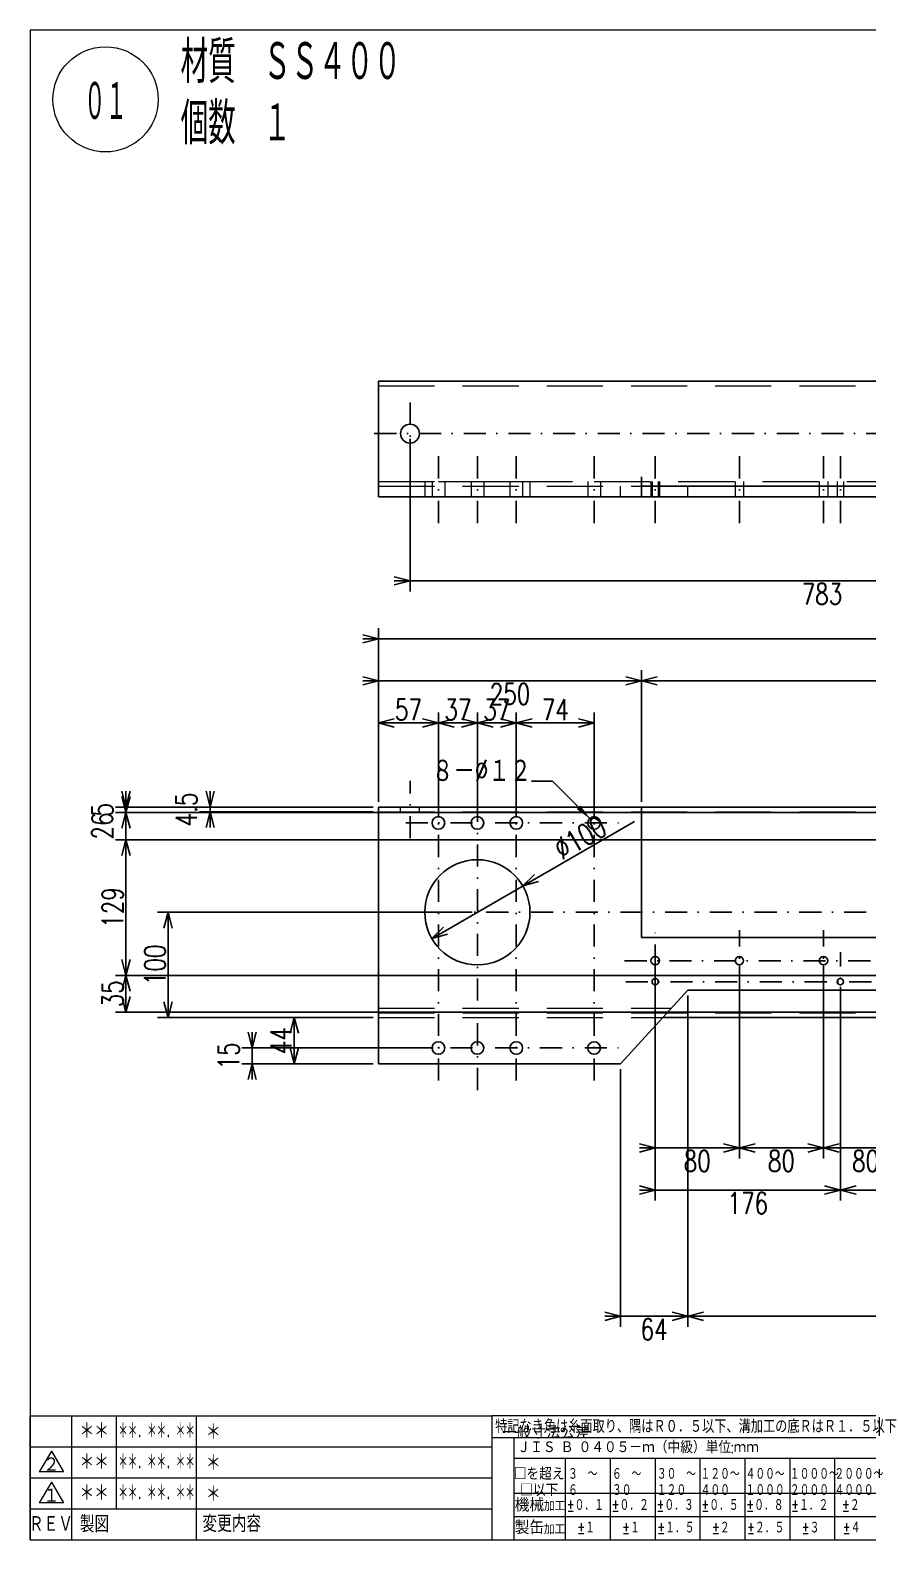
# Model space of a CAD drawing. Header units: millimetres. Extents: x 5 to 415, y 5 to 292.
# Drawn here: x 5 to 164.2, y 5 to 292 of the extents above; entities that cross this region are included whole.
import ezdxf

# ---------------------------------------------------------------- set-up
doc = ezdxf.new("R2010")
doc.units = ezdxf.units.MM
doc.header["$LTSCALE"] = 8.4
doc.linetypes.add('DASHDOT', pattern=[1, 0.5, -0.25, 0, -0.25])
doc.linetypes.add('HIDDEN', pattern=[1.905, 1.27, -0.635])
for name, color, linetype in [('1', 7, 'CONTINUOUS'), ('2', 7, 'CONTINUOUS'), ('254', 7, 'CONTINUOUS')]:
    doc.layers.add(name, color=color, linetype=linetype)
doc.styles.add('GMM001', font='txt.shx', dxfattribs={"bigfont": 'bigfont.shx'})
doc.styles.add('GMM008', font='txt.shx', dxfattribs={"width": 0.8, "bigfont": 'bigfont.shx'})
doc.styles.add('GMM010', font='txt.shx', dxfattribs={"width": 0.7, "bigfont": 'bigfont.shx'})
doc.styles.add('GMM011', font='txt.shx', dxfattribs={"width": 0.95, "bigfont": 'bigfont.shx'})
doc.styles.add('GMM012', font='txt.shx', dxfattribs={"width": 1.066667, "bigfont": 'bigfont.shx'})
doc.styles.add('GMM014', font='txt.shx', dxfattribs={"width": 0.827273, "bigfont": 'bigfont.shx'})
doc.styles.add('GMM015', font='txt.shx', dxfattribs={"width": 0.411523, "bigfont": 'bigfont.shx'})
doc.styles.add('STANDARD1', font='TXT', dxfattribs={"bigfont": 'BIGFONT'})
doc.styles.add('VF001', font='txt.shx', dxfattribs={"width": 0.548697})
doc.styles.add('VF002', font='txt.shx', dxfattribs={"width": 0.428571})
doc.styles.add('VF003', font='txt.shx', dxfattribs={"width": 0.75})
doc.dimstyles.new('GEN011', dxfattribs={"dimtxt": 4, "dimasz": 3, "dimexe": 2, "dimexo": 1, "dimgap": 0.5, "dimtad": 3, "dimlfac": 5, "dimdsep": 46, "dimtxsty": 'VF003', "dimblk1": 'OPEN30', "dimblk2": 'OPEN30', "dimsah": 1, "dimcen": 1, "dimclrd": 3, "dimclre": 3, "dimclrt": 7, "dimazin": 3, "dimtfac": 1, "dimtmove": 0, "dimatfit": 3})
doc.dimstyles.new('GEN012', dxfattribs={"dimtxt": 4, "dimasz": 3, "dimexe": 2, "dimexo": 1, "dimgap": 0.5, "dimtad": 3, "dimlfac": 5, "dimdsep": 46, "dimtxsty": 'VF003', "dimblk1": 'OPEN30', "dimblk2": 'OPEN30', "dimsah": 1, "dimcen": 1, "dimclrd": 3, "dimclre": 3, "dimclrt": 7, "dimazin": 3, "dimtfac": 1, "dimtmove": 0, "dimatfit": 3})
doc.dimstyles.new('GEN013', dxfattribs={"dimtxt": 4, "dimasz": 3, "dimexe": 2, "dimexo": 1, "dimgap": 0.5, "dimtad": 3, "dimlfac": 5, "dimdsep": 46, "dimtxsty": 'VF003', "dimblk1": 'OPEN30', "dimblk2": 'OPEN30', "dimsah": 1, "dimcen": 1, "dimclrd": 3, "dimclre": 3, "dimclrt": 7, "dimazin": 3, "dimtfac": 1, "dimtmove": 0, "dimatfit": 3})
doc.dimstyles.new('GEN017', dxfattribs={"dimtxt": 4, "dimasz": 3, "dimexe": 2, "dimexo": 1, "dimgap": 0.5, "dimtad": 3, "dimlfac": 5, "dimdsep": 46, "dimtxsty": 'VF003', "dimblk1": 'OPEN30', "dimblk2": 'OPEN30', "dimsah": 1, "dimcen": 1, "dimclrd": 3, "dimclre": 3, "dimclrt": 7, "dimazin": 3, "dimtfac": 1, "dimtmove": 0, "dimatfit": 3})
doc.dimstyles.new('GEN018', dxfattribs={"dimtxt": 4, "dimasz": 3, "dimexe": 2, "dimexo": 1, "dimgap": 0.5, "dimtad": 3, "dimlfac": 5, "dimdsep": 46, "dimtxsty": 'VF003', "dimblk1": 'OPEN30', "dimblk2": 'OPEN30', "dimsah": 1, "dimcen": 1, "dimclrd": 3, "dimclre": 3, "dimclrt": 7, "dimazin": 3, "dimtfac": 1, "dimtmove": 0, "dimatfit": 3})
doc.dimstyles.new('GEN025', dxfattribs={"dimtxt": 4, "dimasz": 3, "dimexe": 2, "dimexo": 1, "dimgap": 0.5, "dimtad": 3, "dimlfac": 5, "dimdsep": 46, "dimtxsty": 'VF003', "dimblk1": 'OPEN30', "dimblk2": 'OPEN30', "dimsah": 1, "dimcen": 1, "dimclrd": 3, "dimclre": 3, "dimclrt": 7, "dimazin": 3, "dimtfac": 1, "dimtmove": 0, "dimatfit": 3})
doc.dimstyles.new('GEN026', dxfattribs={"dimtxt": 4, "dimasz": 3, "dimexe": 2, "dimexo": 1, "dimgap": 0.5, "dimtad": 3, "dimlfac": 5, "dimdsep": 46, "dimtxsty": 'VF003', "dimblk1": 'OPEN30', "dimblk2": 'OPEN30', "dimsah": 1, "dimcen": 1, "dimclrd": 3, "dimclre": 3, "dimclrt": 7, "dimazin": 3, "dimtfac": 1, "dimtmove": 0, "dimatfit": 3})
doc.dimstyles.new('GEN027', dxfattribs={"dimtxt": 4, "dimasz": 3, "dimexe": 2, "dimexo": 1, "dimgap": 0.5, "dimtad": 3, "dimlfac": 5, "dimdsep": 46, "dimtxsty": 'VF003', "dimblk1": 'OPEN30', "dimblk2": 'OPEN30', "dimsah": 1, "dimcen": 1, "dimclrd": 3, "dimclre": 3, "dimclrt": 7, "dimazin": 3, "dimtfac": 1, "dimtmove": 0, "dimatfit": 3})
doc.dimstyles.new('GEN028', dxfattribs={"dimtxt": 4, "dimasz": 3, "dimexe": 2, "dimexo": 1, "dimgap": 0.5, "dimtad": 3, "dimlfac": 5, "dimdsep": 46, "dimtxsty": 'VF003', "dimblk1": 'OPEN30', "dimblk2": 'OPEN30', "dimsah": 1, "dimcen": 1, "dimclrd": 3, "dimclre": 3, "dimclrt": 7, "dimazin": 3, "dimtfac": 1, "dimtmove": 0, "dimatfit": 3})
doc.dimstyles.new('GEN029', dxfattribs={"dimtxt": 4, "dimasz": 3, "dimexe": 2, "dimexo": 1, "dimgap": 0.5, "dimtad": 3, "dimlfac": 5, "dimdsep": 46, "dimtxsty": 'VF003', "dimblk1": 'OPEN30', "dimblk2": 'OPEN30', "dimsah": 1, "dimcen": 1, "dimclrd": 3, "dimclre": 3, "dimclrt": 7, "dimazin": 3, "dimtfac": 1, "dimtmove": 0, "dimatfit": 3})
doc.dimstyles.new('GEN030', dxfattribs={"dimtxt": 4, "dimasz": 3, "dimexe": 2, "dimexo": 1, "dimgap": 0.5, "dimtad": 3, "dimlfac": 5, "dimdsep": 46, "dimtxsty": 'VF003', "dimblk1": 'OPEN30', "dimblk2": 'OPEN30', "dimsah": 1, "dimcen": 1, "dimclrd": 3, "dimclre": 3, "dimclrt": 7, "dimazin": 3, "dimtfac": 1, "dimtmove": 0, "dimatfit": 3})
doc.dimstyles.new('GEN032', dxfattribs={"dimtxt": 4, "dimasz": 3, "dimexe": 2, "dimexo": 1, "dimgap": 0.5, "dimtad": 3, "dimlfac": 5, "dimdsep": 46, "dimtxsty": 'VF003', "dimblk1": 'OPEN30', "dimblk2": 'OPEN30', "dimsah": 1, "dimcen": 1, "dimclrd": 3, "dimclre": 3, "dimclrt": 7, "dimazin": 3, "dimtfac": 1, "dimtmove": 0, "dimatfit": 3})
doc.dimstyles.new('GEN033', dxfattribs={"dimtxt": 4, "dimasz": 3, "dimexe": 2, "dimexo": 1, "dimgap": 0.5, "dimtad": 3, "dimlfac": 5, "dimdsep": 46, "dimtxsty": 'VF003', "dimblk1": 'OPEN30', "dimblk2": 'OPEN30', "dimsah": 1, "dimcen": 1, "dimclrd": 3, "dimclre": 3, "dimclrt": 7, "dimazin": 3, "dimtfac": 1, "dimtmove": 0, "dimatfit": 3})
doc.dimstyles.new('GEN034', dxfattribs={"dimtxt": 4, "dimasz": 3, "dimexe": 2, "dimexo": 1, "dimgap": 0.5, "dimtad": 3, "dimlfac": 5, "dimdsep": 46, "dimtxsty": 'VF003', "dimblk1": 'OPEN30', "dimblk2": 'OPEN30', "dimsah": 1, "dimcen": 1, "dimclrd": 3, "dimclre": 3, "dimclrt": 7, "dimazin": 3, "dimtfac": 1, "dimtmove": 0, "dimatfit": 3})
doc.dimstyles.new('GEN046', dxfattribs={"dimtxt": 4, "dimasz": 3, "dimexe": 2, "dimexo": 1, "dimgap": 0.5, "dimtad": 3, "dimlfac": 5, "dimdsep": 46, "dimtxsty": 'VF003', "dimblk1": 'OPEN30', "dimblk2": 'OPEN30', "dimsah": 1, "dimcen": 1, "dimclrd": 3, "dimclre": 3, "dimclrt": 7, "dimazin": 3, "dimtfac": 1, "dimtmove": 0, "dimatfit": 3})
doc.dimstyles.new('GEN047', dxfattribs={"dimtxt": 4, "dimasz": 3, "dimexe": 2, "dimexo": 1, "dimgap": 0.5, "dimtad": 3, "dimlfac": 5, "dimdsep": 46, "dimtxsty": 'VF003', "dimblk1": 'OPEN30', "dimblk2": 'OPEN30', "dimsah": 1, "dimcen": 1, "dimclrd": 3, "dimclre": 3, "dimclrt": 7, "dimazin": 3, "dimtfac": 1, "dimtmove": 0, "dimatfit": 3})
doc.dimstyles.new('GEN048', dxfattribs={"dimtxt": 4, "dimasz": 3, "dimexe": 2, "dimexo": 1, "dimgap": 0.5, "dimtad": 3, "dimlfac": 5, "dimdsep": 46, "dimtxsty": 'VF003', "dimblk1": 'OPEN30', "dimblk2": 'OPEN30', "dimsah": 1, "dimcen": 1, "dimclrd": 3, "dimclre": 3, "dimclrt": 7, "dimazin": 3, "dimtfac": 1, "dimtmove": 0, "dimatfit": 3})
doc.dimstyles.new('GEN049', dxfattribs={"dimtxt": 4, "dimasz": 3, "dimexe": 2, "dimexo": 1, "dimgap": 0.5, "dimtad": 3, "dimlfac": 5, "dimdsep": 46, "dimtxsty": 'VF003', "dimblk1": 'OPEN30', "dimblk2": 'OPEN30', "dimsah": 1, "dimcen": 1, "dimclrd": 3, "dimclre": 3, "dimclrt": 7, "dimazin": 3, "dimtfac": 1, "dimtmove": 0, "dimatfit": 3})
doc.dimstyles.new('GEN050', dxfattribs={"dimtxt": 4, "dimasz": 3, "dimexe": 2, "dimexo": 1, "dimgap": 0.5, "dimtad": 3, "dimlfac": 5, "dimdsep": 46, "dimtxsty": 'VF003', "dimblk1": 'OPEN30', "dimblk2": 'OPEN30', "dimsah": 1, "dimcen": 1, "dimclrd": 3, "dimclre": 3, "dimclrt": 7, "dimazin": 3, "dimtfac": 1, "dimtmove": 0, "dimatfit": 3})
doc.dimstyles.new('GEN051', dxfattribs={"dimtxt": 4, "dimasz": 3, "dimexe": 2, "dimexo": 1, "dimgap": 0.5, "dimtad": 3, "dimlfac": 5, "dimdsep": 46, "dimtxsty": 'VF003', "dimblk1": 'OPEN30', "dimblk2": 'OPEN30', "dimsah": 1, "dimcen": 1, "dimclrd": 3, "dimclre": 3, "dimclrt": 7, "dimazin": 3, "dimtfac": 1, "dimtmove": 0, "dimatfit": 3})
doc.dimstyles.new('GEN052', dxfattribs={"dimtxt": 4, "dimasz": 3, "dimexe": 2, "dimexo": 1, "dimgap": 0.5, "dimtad": 3, "dimlfac": 5, "dimdsep": 46, "dimtxsty": 'VF003', "dimblk1": 'OPEN30', "dimblk2": 'OPEN30', "dimsah": 1, "dimcen": 1, "dimclrd": 3, "dimclre": 3, "dimclrt": 7, "dimazin": 3, "dimtfac": 1, "dimtmove": 0, "dimatfit": 3})
doc.dimstyles.new('GEN053', dxfattribs={"dimtxt": 4, "dimasz": 3, "dimexe": 2, "dimexo": 1, "dimgap": 0.5, "dimtad": 3, "dimlfac": 5, "dimdsep": 46, "dimtxsty": 'VF003', "dimblk1": 'OPEN30', "dimblk2": 'OPEN30', "dimsah": 1, "dimcen": 1, "dimclrd": 3, "dimclre": 3, "dimclrt": 7, "dimazin": 3, "dimtfac": 1, "dimtmove": 0, "dimatfit": 3})
doc.dimstyles.new('GEN054', dxfattribs={"dimtxt": 4, "dimasz": 3, "dimexe": 2, "dimexo": 1, "dimgap": 0.5, "dimtad": 3, "dimlfac": 5, "dimdsep": 46, "dimtxsty": 'VF003', "dimblk1": 'OPEN30', "dimblk2": 'OPEN30', "dimsah": 1, "dimcen": 1, "dimclrd": 3, "dimclre": 3, "dimclrt": 7, "dimazin": 3, "dimtfac": 1, "dimtmove": 0, "dimatfit": 3})
doc.dimstyles.new('GEN060', dxfattribs={"dimtxt": 4, "dimasz": 3, "dimexe": 2, "dimexo": 1, "dimgap": 0.5, "dimtad": 3, "dimlfac": 5, "dimdsep": 46, "dimtxsty": 'VF003', "dimblk1": 'OPEN30', "dimblk2": 'OPEN30', "dimsah": 1, "dimcen": 1, "dimclrd": 3, "dimclre": 3, "dimclrt": 7, "dimazin": 3, "dimtfac": 1, "dimtmove": 0, "dimatfit": 3})
doc.dimstyles.new('GENLDR', dxfattribs={"dimtxt": 4, "dimasz": 3, "dimexe": 2, "dimexo": 1, "dimgap": 0.5, "dimtad": 3, "dimlfac": 5, "dimdsep": 46, "dimtxsty": 'VF003', "dimblk1": 'OPEN30', "dimblk2": 'OPEN30', "dimsah": 1, "dimcen": 1, "dimclrd": 3, "dimclre": 3, "dimclrt": 7, "dimazin": 3, "dimtfac": 1, "dimtmove": 0, "dimatfit": 3})

# ---------------------------------------------------------------- blocks, each defined once
blk = doc.blocks.new('BLOCK005')
at = {"layer": '2', "color": 3, "linetype": 'CONTINUOUS', "lineweight": 9}
for p, q in [((92.76, 24.47), (166.44, 24.47)), ((96.97, 20.55), (166.44, 20.55)), ((106.7, 20.55), (106.7, 5)), ((115.24, 20.55), (115.24, 5)), ((123.77, 20.55), (123.77, 5)), ((132.3, 20.55), (132.3, 5)), ((140.84, 20.55), (140.84, 5)), ((149.37, 20.55), (149.37, 5)), ((157.9, 20.55), (157.9, 5)), ((96.97, 13.85), (106.7, 13.85)), ((106.7, 13.85), (115.24, 13.85)), ((115.24, 13.85), (123.77, 13.85)), ((123.77, 13.85), (132.3, 13.85)), ((132.3, 13.85), (140.84, 13.85)), ((140.84, 13.85), (149.37, 13.85)), ((149.37, 13.85), (157.9, 13.85)), ((157.9, 13.85), (166.44, 13.85)), ((96.97, 9.42), (106.7, 9.42)), ((106.7, 9.42), (115.24, 9.42)), ((115.24, 9.42), (123.77, 9.42)), ((123.77, 9.42), (132.3, 9.42)), ((132.3, 9.42), (140.84, 9.42)), ((140.84, 9.42), (149.37, 9.42)), ((149.37, 9.42), (157.9, 9.42)), ((157.9, 9.42), (166.44, 9.42))]:
    blk.add_line(p, q, dxfattribs=at)
at = {"layer": '2', "color": 1, "linetype": 'CONTINUOUS', "lineweight": 15}
blk.add_lwpolyline([(92.76, 5), (166.44, 5), (166.44, 28.59), (92.76, 28.59)], close=True, dxfattribs=at)
at = {"layer": '254', "color": 3, "linetype": 'CONTINUOUS', "lineweight": 9}
blk.add_line((96.97, 5), (96.97, 24.47), dxfattribs=at)
at = {"layer": '254', "color": 3, "lineweight": 9, "style": 'STANDARD1', "width": 1.0935}
blk.add_text('一般寸法公差', height=2.311, dxfattribs=at).set_placement((94.7, 24.26))
at = {"layer": '254', "color": 3, "lineweight": 9, "insert": (93.39, 26.56), "char_height": 2.5425, "attachment_point": 4, "line_spacing_factor": 0.8, "style": 'GMM014'}
blk.add_mtext('\\T1.000000;特記なき角は糸面取り、隅はＲ０．５以下、溝加工の底ＲはＲ１．５以下', dxfattribs=at)
at = {"layer": '254', "color": 7, "lineweight": 20, "line_spacing_factor": 0.8}
for s, insert, char_height, attachment_point, style in [('\\W0.950000;\\T1.000000;ＪＩＳ\\W0.475000;\\T1.000000; \\W0.950000;\\T1.000000;Ｂ\\W0.475000;\\T1.000000; \\W0.950000;\\T1.000000;０４０５－ｍ（中級）単位\\W0.475000;\\T1.000000;:\\W0.950000;\\T1.000000;ｍｍ', (97.62, 22.59), 2.31134, 4, 'GMM011'), ('{\\T1.000000;□を超え}\\P{\\T1.000000;□以下}', (101.75, 18.7), 2.3113, 2, 'GMM011'), ('{\\T1.000000;３\u3000～}\\P{\\T1.000000;６}', (107.24, 18.7), 2.3113, 1, 'GMM010'), ('{\\T1.000000;６\u3000～}\\P{\\T1.000000;３０}', (115.59, 18.7), 2.3113, 1, 'GMM010'), ('{\\T1.000000;３０\u3000～}\\P{\\T1.000000;１２０}', (124.12, 18.7), 2.3113, 1, 'GMM010'), ('{\\T1.000000;１２０～}\\P{\\T1.000000;４００}', (132.43, 18.7), 2.3113, 1, 'GMM010'), ('{\\T1.000000;４００～}\\P{\\T1.000000;１０００}', (140.98, 18.7), 2.3113, 1, 'GMM010'), ('{\\T1.000000;１０００～}\\P{\\T1.000000;２０００}', (149.4, 18.7), 2.3113, 1, 'GMM010'), ('{\\T1.000000;２０００～}\\P{\\T1.000000;４０００}', (157.88, 18.7), 2.3113, 1, 'GMM010'), ('\\T1.000000;機械', (99.9, 11.63), 2.5425, 5, 'GMM001'), ('\\T1.000000;加工', (104.68, 11.34), 1.7335, 5, 'GMM012'), ('%%p\\T1.000000;０．１', (110.51, 11.63), 2.3113, 5, 'GMM010'), ('%%p\\T1.000000;０．２', (119.05, 11.63), 2.3113, 5, 'GMM010'), ('%%p\\T1.000000;０．３', (127.58, 11.63), 2.3113, 5, 'GMM010'), ('%%p\\T1.000000;０．５', (136.11, 11.63), 2.3113, 5, 'GMM010'), ('%%p\\T1.000000;０．８', (144.65, 11.63), 2.3113, 5, 'GMM010'), ('%%p\\T1.000000;１．２', (153.18, 11.63), 2.3113, 5, 'GMM010'), ('%%p\\T1.000000;２', (160.98, 11.63), 2.3113, 5, 'GMM010'), ('\\T1.000000;製缶', (99.9, 7.34), 2.5425, 5, 'GMM001'), ('\\T1.000000;加工', (104.68, 6.91), 1.7335, 5, 'GMM012'), ('%%p\\T1.000000;１', (110.66, 7.34), 2.3113, 5, 'GMM010'), ('%%p\\T1.000000;１', (119.2, 7.34), 2.3113, 5, 'GMM010'), ('%%p\\T1.000000;１．５', (127.73, 7.34), 2.3113, 5, 'GMM010'), ('%%p\\T1.000000;２', (136.26, 7.34), 2.3113, 5, 'GMM010'), ('%%p\\T1.000000;２．５', (144.8, 7.34), 2.3113, 5, 'GMM010'), ('%%p\\T1.000000;３', (153.33, 7.34), 2.3113, 5, 'GMM010'), ('%%p\\T1.000000;４', (161.13, 7.34), 2.3113, 5, 'GMM010')]:
    blk.add_mtext(s, dxfattribs=dict(at, insert=insert, char_height=char_height, attachment_point=attachment_point, style=style))
blk = doc.blocks.new('BLOCK006')
at = {"layer": '254', "color": 1, "linetype": 'CONTINUOUS', "lineweight": 15}
for p, q in [((9.02, 15.97), (6.7, 12.03)), ((9.02, 15.97), (11.33, 12.03)), ((11.33, 12.03), (6.7, 12.03))]:
    blk.add_line(p, q, dxfattribs=at)
at = {"layer": '254', "color": 7, "lineweight": 20, "insert": (9.02, 13.39), "char_height": 2.8434, "attachment_point": 5, "line_spacing_factor": 0.8, "style": 'GMM001'}
blk.add_mtext('\\T1.000000;１', dxfattribs=at)
blk = doc.blocks.new('BLOCK007')
at = {"layer": '254', "color": 1, "linetype": 'CONTINUOUS', "lineweight": 15}
for p, q in [((9.02, 21.86), (6.7, 17.93)), ((9.02, 21.86), (11.33, 17.93)), ((11.33, 17.93), (6.7, 17.93))]:
    blk.add_line(p, q, dxfattribs=at)
at = {"layer": '254', "color": 7, "lineweight": 20, "insert": (9.02, 19.29), "char_height": 2.8434, "attachment_point": 5, "line_spacing_factor": 0.8, "style": 'GMM001'}
blk.add_mtext('\\T1.000000;２', dxfattribs=at)
blk = doc.blocks.new('_OPEN30')
at = {"color": 0, "linetype": 'BYBLOCK'}
blk.add_line((0, 0), (-1, 0), dxfattribs=at)
blk.add_lwpolyline([(-1, 0.259), (0, 0), (-1, -0.259)], dxfattribs=at)
blk = doc.blocks.new('*D11')
at = {"color": 3}
for p, q in [((155.8, 114.1), (155.8, 77.5)), ((171.8, 114.1), (171.8, 77.5)), ((174.8, 79.5), (152.8, 79.5))]:
    blk.add_line(p, q, dxfattribs=at)
at = {"layer": 'Defpoints'}
for p in [(155.8, 115.1), (171.8, 115.1), (171.8, 79.5)]:
    blk.add_point(p, dxfattribs=at)
at = {"layer": '1', "color": 3, "xscale": 3, "yscale": 3}
blk.add_blockref('_OPEN30', (155.8, 79.5), dxfattribs=at)
at = {"layer": '1', "color": 3, "xscale": 3, "yscale": 3, "rotation": 180}
blk.add_blockref('_OPEN30', (171.8, 79.5), dxfattribs=at)
at = {"layer": '1', "color": 7, "insert": (163.8, 77), "char_height": 4, "attachment_point": 5, "style": 'VF003'}
blk.add_mtext('80', dxfattribs=at)
blk = doc.blocks.new('*D12')
at = {"color": 3}
for p, q in [((139.8, 114.1), (139.8, 77.5)), ((155.8, 114.1), (155.8, 77.5)), ((158.8, 79.5), (136.8, 79.5))]:
    blk.add_line(p, q, dxfattribs=at)
at = {"layer": 'Defpoints'}
for p in [(139.8, 115.1), (155.8, 115.1), (155.8, 79.5)]:
    blk.add_point(p, dxfattribs=at)
at = {"layer": '1', "color": 3, "xscale": 3, "yscale": 3}
blk.add_blockref('_OPEN30', (139.8, 79.5), dxfattribs=at)
at = {"layer": '1', "color": 3, "xscale": 3, "yscale": 3, "rotation": 180}
blk.add_blockref('_OPEN30', (155.8, 79.5), dxfattribs=at)
at = {"layer": '1', "color": 7, "insert": (147.8, 77), "char_height": 4, "attachment_point": 5, "style": 'VF003'}
blk.add_mtext('80', dxfattribs=at)
blk = doc.blocks.new('*D13')
at = {"color": 3}
for p, q in [((123.8, 114.1), (123.8, 77.5)), ((139.8, 114.1), (139.8, 77.5)), ((142.8, 79.5), (120.8, 79.5))]:
    blk.add_line(p, q, dxfattribs=at)
at = {"layer": 'Defpoints'}
for p in [(123.8, 115.1), (139.8, 115.1), (139.8, 79.5)]:
    blk.add_point(p, dxfattribs=at)
at = {"layer": '1', "color": 3, "xscale": 3, "yscale": 3}
blk.add_blockref('_OPEN30', (123.8, 79.5), dxfattribs=at)
at = {"layer": '1', "color": 3, "xscale": 3, "yscale": 3, "rotation": 180}
blk.add_blockref('_OPEN30', (139.8, 79.5), dxfattribs=at)
at = {"layer": '1', "color": 7, "insert": (131.8, 77), "char_height": 4, "attachment_point": 5, "style": 'VF003'}
blk.add_mtext('80', dxfattribs=at)
blk = doc.blocks.new('*D17')
at = {"color": 3}
for p, q in [((159, 110.1), (159, 69.5)), ((194.2, 110.1), (194.2, 69.5)), ((197.2, 71.5), (156, 71.5))]:
    blk.add_line(p, q, dxfattribs=at)
at = {"layer": 'Defpoints'}
for p in [(159, 111.1), (194.2, 111.1), (194.2, 71.5)]:
    blk.add_point(p, dxfattribs=at)
at = {"layer": '1', "color": 3, "xscale": 3, "yscale": 3}
blk.add_blockref('_OPEN30', (159, 71.5), dxfattribs=at)
at = {"layer": '1', "color": 3, "xscale": 3, "yscale": 3, "rotation": 180}
blk.add_blockref('_OPEN30', (194.2, 71.5), dxfattribs=at)
at = {"layer": '1', "color": 7, "insert": (176.6, 69), "char_height": 4, "attachment_point": 5, "style": 'VF003'}
blk.add_mtext('176', dxfattribs=at)
blk = doc.blocks.new('*D18')
at = {"color": 3}
for p, q in [((123.8, 110.1), (123.8, 69.5)), ((159, 110.1), (159, 69.5)), ((162, 71.5), (120.8, 71.5))]:
    blk.add_line(p, q, dxfattribs=at)
at = {"layer": 'Defpoints'}
for p in [(123.8, 111.1), (159, 111.1), (159, 71.5)]:
    blk.add_point(p, dxfattribs=at)
at = {"layer": '1', "color": 3, "xscale": 3, "yscale": 3}
blk.add_blockref('_OPEN30', (123.8, 71.5), dxfattribs=at)
at = {"layer": '1', "color": 3, "xscale": 3, "yscale": 3, "rotation": 180}
blk.add_blockref('_OPEN30', (159, 71.5), dxfattribs=at)
at = {"layer": '1', "color": 7, "insert": (141.4, 69), "char_height": 4, "attachment_point": 5, "style": 'VF003'}
blk.add_mtext('176', dxfattribs=at)
blk = doc.blocks.new('*D25')
at = {"color": 3}
for p, q in [((130, 108.5), (130, 45.5)), ((305.8, 108.5), (305.8, 45.5)), ((308.8, 47.5), (127, 47.5))]:
    blk.add_line(p, q, dxfattribs=at)
at = {"layer": 'Defpoints'}
for p in [(130, 109.5), (305.8, 109.5), (305.8, 47.5)]:
    blk.add_point(p, dxfattribs=at)
at = {"layer": '1', "color": 3, "xscale": 3, "yscale": 3}
blk.add_blockref('_OPEN30', (130, 47.5), dxfattribs=at)
at = {"layer": '1', "color": 3, "xscale": 3, "yscale": 3, "rotation": 180}
blk.add_blockref('_OPEN30', (305.8, 47.5), dxfattribs=at)
at = {"layer": '1', "color": 7, "insert": (217.9, 45), "char_height": 4, "attachment_point": 5, "style": 'VF003'}
blk.add_mtext('879', dxfattribs=at)
blk = doc.blocks.new('*D26')
at = {"color": 3}
for p, q in [((130, 108.5), (130, 45.5)), ((117.2, 94.5), (117.2, 45.5)), ((133, 47.5), (114.2, 47.5))]:
    blk.add_line(p, q, dxfattribs=at)
at = {"layer": 'Defpoints'}
for p in [(130, 109.5), (117.2, 95.5), (130, 47.5)]:
    blk.add_point(p, dxfattribs=at)
at = {"layer": '1', "color": 3, "xscale": 3, "yscale": 3}
blk.add_blockref('_OPEN30', (117.2, 47.5), dxfattribs=at)
at = {"layer": '1', "color": 3, "xscale": 3, "yscale": 3, "rotation": 180}
blk.add_blockref('_OPEN30', (130, 47.5), dxfattribs=at)
at = {"layer": '1', "color": 7, "insert": (123.6, 45), "char_height": 4, "attachment_point": 5, "style": 'VF003'}
blk.add_mtext('64', dxfattribs=at)
blk = doc.blocks.new('*D27')
at = {"color": 3}
for p, q in [((71.2, 145.3), (71.2, 162.3)), ((82.6, 142.3), (82.6, 162.3)), ((74.2, 160.3), (79.6, 160.3))]:
    blk.add_line(p, q, dxfattribs=at)
at = {"layer": 'Defpoints'}
for p in [(71.2, 160.3), (71.2, 144.3), (82.6, 141.3)]:
    blk.add_point(p, dxfattribs=at)
at = {"layer": '1', "color": 3, "xscale": 3, "yscale": 3, "rotation": 180}
blk.add_blockref('_OPEN30', (71.2, 160.3), dxfattribs=at)
at = {"layer": '1', "color": 3, "xscale": 3, "yscale": 3}
blk.add_blockref('_OPEN30', (82.6, 160.3), dxfattribs=at)
at = {"layer": '1', "color": 7, "insert": (76.9, 162.8), "char_height": 4, "attachment_point": 5, "style": 'VF003'}
blk.add_mtext('57', dxfattribs=at)
blk = doc.blocks.new('*D28')
at = {"color": 3}
for p, q in [((82.6, 142.3), (82.6, 162.3)), ((90, 142.3), (90, 162.3)), ((85.6, 160.3), (87, 160.3))]:
    blk.add_line(p, q, dxfattribs=at)
at = {"layer": 'Defpoints'}
for p in [(82.6, 160.3), (82.6, 141.3), (90, 141.3)]:
    blk.add_point(p, dxfattribs=at)
at = {"layer": '1', "color": 3, "xscale": 3, "yscale": 3, "rotation": 180}
blk.add_blockref('_OPEN30', (82.6, 160.3), dxfattribs=at)
at = {"layer": '1', "color": 3, "xscale": 3, "yscale": 3}
blk.add_blockref('_OPEN30', (90, 160.3), dxfattribs=at)
at = {"layer": '1', "color": 7, "insert": (86.3, 162.8), "char_height": 4, "attachment_point": 5, "style": 'VF003'}
blk.add_mtext('37', dxfattribs=at)
blk = doc.blocks.new('*D29')
at = {"color": 3}
for p, q in [((90, 142.3), (90, 162.3)), ((97.4, 142.3), (97.4, 162.3)), ((93, 160.3), (94.4, 160.3))]:
    blk.add_line(p, q, dxfattribs=at)
at = {"layer": 'Defpoints'}
for p in [(90, 160.3), (90, 141.3), (97.4, 141.3)]:
    blk.add_point(p, dxfattribs=at)
at = {"layer": '1', "color": 3, "xscale": 3, "yscale": 3, "rotation": 180}
blk.add_blockref('_OPEN30', (90, 160.3), dxfattribs=at)
at = {"layer": '1', "color": 3, "xscale": 3, "yscale": 3}
blk.add_blockref('_OPEN30', (97.4, 160.3), dxfattribs=at)
at = {"layer": '1', "color": 7, "insert": (93.7, 162.8), "char_height": 4, "attachment_point": 5, "style": 'VF003'}
blk.add_mtext('37', dxfattribs=at)
blk = doc.blocks.new('*D30')
at = {"color": 3}
for p, q in [((97.4, 142.3), (97.4, 162.3)), ((112.2, 142.3), (112.2, 162.3)), ((100.4, 160.3), (109.2, 160.3))]:
    blk.add_line(p, q, dxfattribs=at)
at = {"layer": 'Defpoints'}
for p in [(97.4, 160.3), (97.4, 141.3), (112.2, 141.3)]:
    blk.add_point(p, dxfattribs=at)
at = {"layer": '1', "color": 3, "xscale": 3, "yscale": 3, "rotation": 180}
blk.add_blockref('_OPEN30', (97.4, 160.3), dxfattribs=at)
at = {"layer": '1', "color": 3, "xscale": 3, "yscale": 3}
blk.add_blockref('_OPEN30', (112.2, 160.3), dxfattribs=at)
at = {"layer": '1', "color": 7, "insert": (104.8, 162.8), "char_height": 4, "attachment_point": 5, "style": 'VF003'}
blk.add_mtext('74', dxfattribs=at)
blk = doc.blocks.new('*D32')
at = {"color": 3}
for p, q in [((121.2, 145.3), (121.2, 170.3)), ((340, 145.3), (340, 170.3)), ((343, 168.3), (118.2, 168.3))]:
    blk.add_line(p, q, dxfattribs=at)
at = {"layer": 'Defpoints'}
for p in [(340, 168.3), (121.2, 144.3), (340, 144.3)]:
    blk.add_point(p, dxfattribs=at)
at = {"layer": '1', "color": 3, "xscale": 3, "yscale": 3}
blk.add_blockref('_OPEN30', (121.2, 168.3), dxfattribs=at)
at = {"layer": '1', "color": 3, "xscale": 3, "yscale": 3, "rotation": 180}
blk.add_blockref('_OPEN30', (340, 168.3), dxfattribs=at)
at = {"layer": '1', "color": 7, "insert": (230.6, 165.8), "char_height": 4, "attachment_point": 5, "style": 'VF003'}
blk.add_mtext('1094', dxfattribs=at)
blk = doc.blocks.new('*D33')
at = {"color": 3}
for p, q in [((71.2, 145.3), (71.2, 170.3)), ((121.2, 145.3), (121.2, 170.3)), ((124.2, 168.3), (68.2, 168.3))]:
    blk.add_line(p, q, dxfattribs=at)
at = {"layer": 'Defpoints'}
for p in [(121.2, 168.3), (71.2, 144.3), (121.2, 144.3)]:
    blk.add_point(p, dxfattribs=at)
at = {"layer": '1', "color": 3, "xscale": 3, "yscale": 3}
blk.add_blockref('_OPEN30', (71.2, 168.3), dxfattribs=at)
at = {"layer": '1', "color": 3, "xscale": 3, "yscale": 3, "rotation": 180}
blk.add_blockref('_OPEN30', (121.2, 168.3), dxfattribs=at)
at = {"layer": '1', "color": 7, "insert": (96.2, 165.8), "char_height": 4, "attachment_point": 5, "style": 'VF003'}
blk.add_mtext('250', dxfattribs=at)
blk = doc.blocks.new('*D34')
at = {"color": 3}
for p, q in [((71.2, 145.3), (71.2, 178.3)), ((348.8, 145.3), (348.8, 178.3)), ((351.8, 176.3), (68.2, 176.3))]:
    blk.add_line(p, q, dxfattribs=at)
at = {"layer": 'Defpoints'}
for p in [(348.8, 176.3), (71.2, 144.3), (348.8, 144.3)]:
    blk.add_point(p, dxfattribs=at)
at = {"layer": '1', "color": 3, "xscale": 3, "yscale": 3}
blk.add_blockref('_OPEN30', (71.2, 176.3), dxfattribs=at)
at = {"layer": '1', "color": 3, "xscale": 3, "yscale": 3, "rotation": 180}
blk.add_blockref('_OPEN30', (348.8, 176.3), dxfattribs=at)
at = {"layer": '1', "color": 7, "insert": (210, 173.8), "char_height": 4, "attachment_point": 5, "style": 'VF003'}
blk.add_mtext('1388', dxfattribs=at)
blk = doc.blocks.new('*D46')
at = {"color": 3}
for p, q in [((70.2, 104.3), (53.2, 104.3)), ((55.2, 98.5), (55.2, 101.3)), ((70.2, 95.5), (53.2, 95.5))]:
    blk.add_line(p, q, dxfattribs=at)
at = {"layer": 'Defpoints'}
for p in [(71.2, 104.3), (55.2, 95.5), (71.2, 95.5)]:
    blk.add_point(p, dxfattribs=at)
at = {"layer": '1', "color": 3, "xscale": 3, "yscale": 3}
for p, rotation in [((55.2, 104.3), 90), ((55.2, 95.5), 270)]:
    blk.add_blockref('_OPEN30', p, dxfattribs=dict(at, rotation=rotation))
at = {"layer": '1', "color": 7, "insert": (52.7, 99.9), "char_height": 4, "attachment_point": 5, "rotation": 90, "style": 'VF003'}
blk.add_mtext('44', dxfattribs=at)
blk = doc.blocks.new('*D47')
at = {"color": 3}
for p, q in [((81.6, 98.5), (45.2, 98.5)), ((47.2, 95.5), (47.2, 98.5)), ((70.2, 95.5), (45.2, 95.5))]:
    blk.add_line(p, q, dxfattribs=at)
at = {"layer": 'Defpoints'}
for p in [(82.6, 98.5), (47.2, 95.5), (71.2, 95.5)]:
    blk.add_point(p, dxfattribs=at)
at = {"layer": '1', "color": 3, "xscale": 3, "yscale": 3}
for p, rotation in [((47.2, 98.5), 270), ((47.2, 95.5), 90)]:
    blk.add_blockref('_OPEN30', p, dxfattribs=dict(at, rotation=rotation))
at = {"layer": '1', "color": 7, "insert": (42.7, 97), "char_height": 4, "attachment_point": 5, "rotation": 90, "style": 'VF003'}
blk.add_mtext('15', dxfattribs=at)
blk = doc.blocks.new('*D48')
at = {"color": 3}
for p, q in [((70.2, 144.3), (37.2, 144.3)), ((39.2, 143.4), (39.2, 144.3)), ((70.2, 143.4), (37.2, 143.4))]:
    blk.add_line(p, q, dxfattribs=at)
at = {"layer": 'Defpoints'}
for p in [(71.2, 144.3), (39.2, 143.4), (71.2, 143.4)]:
    blk.add_point(p, dxfattribs=at)
at = {"layer": '1', "color": 3, "xscale": 3, "yscale": 3}
for p, rotation in [((39.2, 144.3), 270), ((39.2, 143.4), 90)]:
    blk.add_blockref('_OPEN30', p, dxfattribs=dict(at, rotation=rotation))
at = {"layer": '1', "color": 7, "insert": (34.7, 143.85), "char_height": 4, "attachment_point": 5, "rotation": 90, "style": 'VF003'}
blk.add_mtext('4.5', dxfattribs=at)
blk = doc.blocks.new('*D49')
at = {"color": 3}
for p, q in [((89, 124.3), (29.2, 124.3)), ((31.2, 107.3), (31.2, 121.3)), ((70.2, 104.3), (29.2, 104.3))]:
    blk.add_line(p, q, dxfattribs=at)
at = {"layer": 'Defpoints'}
for p in [(90, 124.3), (31.2, 104.3), (71.2, 104.3)]:
    blk.add_point(p, dxfattribs=at)
at = {"layer": '1', "color": 3, "xscale": 3, "yscale": 3}
for p, rotation in [((31.2, 124.3), 90), ((31.2, 104.3), 270)]:
    blk.add_blockref('_OPEN30', p, dxfattribs=dict(at, rotation=rotation))
at = {"layer": '1', "color": 7, "insert": (28.7, 114.3), "char_height": 4, "attachment_point": 5, "rotation": 90, "style": 'VF003'}
blk.add_mtext('100', dxfattribs=at)
blk = doc.blocks.new('*D50')
at = {"color": 3}
for p, q in [((219.5, 112.3), (21.2, 112.3)), ((23.2, 108.3), (23.2, 109.3)), ((229.5, 105.3), (21.2, 105.3))]:
    blk.add_line(p, q, dxfattribs=at)
at = {"layer": 'Defpoints'}
for p in [(220.5, 112.3), (23.2, 105.3), (230.5, 105.3)]:
    blk.add_point(p, dxfattribs=at)
at = {"layer": '1', "color": 3, "xscale": 3, "yscale": 3}
for p, rotation in [((23.2, 112.3), 90), ((23.2, 105.3), 270)]:
    blk.add_blockref('_OPEN30', p, dxfattribs=dict(at, rotation=rotation))
at = {"layer": '1', "color": 7, "insert": (20.7, 108.8), "char_height": 4, "attachment_point": 5, "rotation": 90, "style": 'VF003'}
blk.add_mtext('35', dxfattribs=at)
blk = doc.blocks.new('*D51')
at = {"color": 3}
for p, q in [((219.5, 138.1), (21.2, 138.1)), ((23.2, 115.3), (23.2, 135.1)), ((219.5, 112.3), (21.2, 112.3))]:
    blk.add_line(p, q, dxfattribs=at)
at = {"layer": 'Defpoints'}
for p in [(220.5, 138.1), (23.2, 112.3), (220.5, 112.3)]:
    blk.add_point(p, dxfattribs=at)
at = {"layer": '1', "color": 3, "xscale": 3, "yscale": 3}
for p, rotation in [((23.2, 138.1), 90), ((23.2, 112.3), 270)]:
    blk.add_blockref('_OPEN30', p, dxfattribs=dict(at, rotation=rotation))
at = {"layer": '1', "color": 7, "insert": (20.7, 125.2), "char_height": 4, "attachment_point": 5, "rotation": 90, "style": 'VF003'}
blk.add_mtext('129', dxfattribs=at)
blk = doc.blocks.new('*D52')
at = {"color": 3}
for p, q in [((229.5, 143.3), (21.2, 143.3)), ((23.2, 138.1), (23.2, 143.3)), ((219.5, 138.1), (21.2, 138.1))]:
    blk.add_line(p, q, dxfattribs=at)
at = {"layer": 'Defpoints'}
for p in [(230.5, 143.3), (23.2, 138.1), (220.5, 138.1)]:
    blk.add_point(p, dxfattribs=at)
at = {"layer": '1', "color": 3, "xscale": 3, "yscale": 3}
for p, rotation in [((23.2, 143.3), 270), ((23.2, 138.1), 90)]:
    blk.add_blockref('_OPEN30', p, dxfattribs=dict(at, rotation=rotation))
at = {"layer": '1', "color": 7, "insert": (18.7, 140.7), "char_height": 4, "attachment_point": 5, "rotation": 90, "style": 'VF003'}
blk.add_mtext('26', dxfattribs=at)
blk = doc.blocks.new('*D53')
at = {"color": 3}
for p, q in [((70.2, 144.3), (21.2, 144.3)), ((23.2, 143.3), (23.2, 144.3)), ((229.5, 143.3), (21.2, 143.3))]:
    blk.add_line(p, q, dxfattribs=at)
at = {"layer": 'Defpoints'}
for p in [(71.2, 144.3), (23.2, 143.3), (230.5, 143.3)]:
    blk.add_point(p, dxfattribs=at)
at = {"layer": '1', "color": 3, "xscale": 3, "yscale": 3}
for p, rotation in [((23.2, 144.3), 270), ((23.2, 143.3), 90)]:
    blk.add_blockref('_OPEN30', p, dxfattribs=dict(at, rotation=rotation))
at = {"layer": '1', "color": 7, "insert": (18.7, 143.8), "char_height": 4, "attachment_point": 5, "rotation": 90, "style": 'VF003'}
blk.add_mtext('5', dxfattribs=at)
blk = doc.blocks.new('*D54')
at = {"color": 3}
for q in [(119.88, 141.55), (83.94, 120.8)]:
    blk.add_line((101.26, 130.8), q, dxfattribs=at)
at = {"layer": 'Defpoints'}
for p in [(98.66, 129.3), (90, 124.3)]:
    blk.add_point(p, dxfattribs=at)
at = {"layer": '1', "color": 3, "xscale": 3, "yscale": 3, "rotation": 210.00000000000003}
for p in [(98.66, 129.3), (81.34, 119.3)]:
    blk.add_blockref('_OPEN30', p, dxfattribs=at)
at = {"layer": '1', "color": 7, "insert": (109.53, 138.47), "char_height": 4, "attachment_point": 5, "rotation": 30, "style": 'VF003'}
blk.add_mtext('%%c100', dxfattribs=at)
blk = doc.blocks.new('*D60')
at = {"color": 3}
for p, q in [((77.2, 214.3), (77.2, 185.3)), ((233.8, 214.3), (233.8, 185.3)), ((236.8, 187.3), (74.2, 187.3))]:
    blk.add_line(p, q, dxfattribs=at)
at = {"layer": 'Defpoints'}
for p in [(77.2, 215.3), (233.8, 215.3), (233.8, 187.3)]:
    blk.add_point(p, dxfattribs=at)
at = {"layer": '1', "color": 3, "xscale": 3, "yscale": 3}
blk.add_blockref('_OPEN30', (77.2, 187.3), dxfattribs=at)
at = {"layer": '1', "color": 3, "xscale": 3, "yscale": 3, "rotation": 180}
blk.add_blockref('_OPEN30', (233.8, 187.3), dxfattribs=at)
at = {"layer": '1', "color": 7, "insert": (155.5, 184.8), "char_height": 4, "attachment_point": 5, "style": 'VF003'}
blk.add_mtext('783', dxfattribs=at)

msp = doc.modelspace()

# ---------------------------------------------------------------- linework, layer by layer
at = {"color": 7, "linetype": 'Continuous', "lineweight": 25}
for p, q in [((71.2, 223.5), (71.2, 225.3)), ((71.2, 225.3), (195.9, 225.3)), ((71.2, 203.3), (71.2, 223.5)), ((121.2, 203.3), (121.2, 207.1)), ((121.2, 205.3), (340, 205.3)), ((121.2, 203.3), (71.2, 203.3)), ((305.8, 203.3), (121.2, 203.3)), ((71.2, 144.3), (71.2, 95.5)), ((121.2, 144.3), (71.2, 144.3)), ((121.2, 119.5), (121.2, 144.3)), ((121.2, 144.3), (340, 144.3)), ((305.8, 119.5), (121.2, 119.5)), ((117.2, 95.5), (130, 109.5)), ((130, 109.5), (305.8, 109.5)), ((125.2457, 104.3), (340, 104.3)), ((71.2, 95.5), (117.2, 95.5))]:
    msp.add_line(p, q, dxfattribs=at)
at = {"color": 7, "linetype": 'HIDDEN', "lineweight": 18}
for p, q in [((71.2, 224.4), (348.8, 224.4)), ((71.2, 206.2), (82.6, 206.2)), ((71.2, 205.3), (121.2, 205.3)), ((80, 206.2), (80, 203.3)), ((81.4, 206.2), (81.4, 203.3)), ((82.6, 206.2), (90, 206.2)), ((83.8, 206.2), (83.8, 203.3)), ((88.8, 206.2), (88.8, 203.3)), ((90, 206.2), (97.4, 206.2)), ((91.2, 206.2), (91.2, 203.3)), ((96.2, 206.2), (96.2, 203.3)), ((97.4, 206.2), (112.2, 206.2)), ((98.6, 206.2), (98.6, 203.3)), ((100, 206.2), (100, 203.3)), ((111, 206.2), (111, 203.3)), ((112.2, 206.2), (348.8, 206.2)), ((113.4, 206.2), (113.4, 203.3)), ((117.2, 203.3), (117.2, 205.3)), ((123, 206.2), (123, 203.3)), ((123.2, 206.2), (123.2, 203.3)), ((124.4, 206.2), (124.4, 203.3)), ((124.6, 206.2), (124.6, 203.3)), ((130, 203.3), (130, 205.3)), ((139, 206.2), (139, 203.3)), ((140.6, 206.2), (140.6, 203.3)), ((155, 206.2), (155, 203.3)), ((156.6, 206.2), (156.6, 203.3)), ((158.4, 206.2), (158.4, 203.3)), ((159.6, 206.2), (159.6, 203.3)), ((75.4, 143.4), (75.4, 144.3)), ((79, 143.4), (79, 144.3)), ((71.2, 143.4), (348.8, 143.4)), ((71.2, 106.1), (126.8914, 106.1)), ((71.2, 105.2), (348.8, 105.2)), ((71.2, 104.3), (125.2457, 104.3))]:
    msp.add_line(p, q, dxfattribs=at)
at = {"color": 3, "linetype": 'DASHDOT'}
for p, q in [((77.2, 208.5), (77.2, 222.1)), ((70.4, 215.3), (349.6, 215.3)), ((82.6, 198.3), (82.6, 211.2)), ((90, 198.3), (90, 211.2)), ((97.4, 198.3), (97.4, 211.2)), ((112.2, 198.3), (112.2, 211.2)), ((123.8, 198.3), (123.8, 211.2)), ((139.8, 198.3), (139.8, 211.2)), ((155.8, 198.3), (155.8, 211.2)), ((159, 198.3), (159, 211.2)), ((77.2, 138.4), (77.2, 149.3)), ((90, 90.5), (90, 149.3)), ((82.6, 92.3), (82.6, 147.5)), ((97.4, 92.3), (97.4, 147.5)), ((112.2, 92.3), (112.2, 147.5)), ((76.4, 141.3), (118.4, 141.3)), ((66.2, 124.3), (353.8, 124.3)), ((123.8, 105.5), (123.8, 120.9)), ((139.8, 109.3), (139.8, 120.9)), ((155.8, 109.3), (155.8, 120.9)), ((118, 115.1), (305.6, 115.1)), ((159, 105.5), (159, 116.7)), ((118.2, 111.1), (305.4, 111.1)), ((76.4, 98.5), (118.4, 98.5))]:
    msp.add_line(p, q, dxfattribs=at)
at = {"color": 7, "linetype": 'Continuous', "lineweight": 25}
for centre, radius, start, end in [((77.2, 215.3), 1.8, 0, 180), ((77.2, 215.3), 1.8, 180, 0), ((82.6, 141.3), 1.2, 0, 180), ((82.6, 141.3), 1.2, 180, 0), ((90, 141.3), 1.2, 0, 180), ((90, 141.3), 1.2, 180, 0), ((97.4, 141.3), 1.2, 0, 180), ((97.4, 141.3), 1.2, 180, 0), ((112.2, 141.3), 1.2, 0, 180), ((112.2, 141.3), 1.2, 180, 0), ((90, 124.3), 10, 0, 180), ((90, 124.3), 10, 180, 0), ((123.8, 115.1), 0.8, 0, 180), ((123.8, 115.1), 0.8, 180, 0), ((139.8, 115.1), 0.8, 0, 180), ((139.8, 115.1), 0.8, 180, 0), ((155.8, 115.1), 0.8, 0, 180), ((155.8, 115.1), 0.8, 180, 0), ((123.8, 111.1), 0.6, 0, 180), ((123.8, 111.1), 0.6, 180, 0), ((159, 111.1), 0.6, 0, 180), ((159, 111.1), 0.6, 180, 0), ((82.6, 98.5), 1.2, 0, 180), ((82.6, 98.5), 1.2, 180, 0), ((90, 98.5), 1.2, 0, 180), ((90, 98.5), 1.2, 180, 0), ((97.4, 98.5), 1.2, 0, 180), ((97.4, 98.5), 1.2, 180, 0), ((112.2, 98.5), 1.2, 0, 180), ((112.2, 98.5), 1.2, 180, 0)]:
    msp.add_arc(centre, radius, start, end, dxfattribs=at)
at = {"layer": '1', "color": 3, "linetype": 'CONTINUOUS', "lineweight": 9}
msp.add_line((92.7599, 28.5895), (92.7599, 5), dxfattribs=at)
at = {"layer": '1', "color": 7, "linetype": 'CONTINUOUS', "lineweight": 20}
msp.add_lwpolyline([(5, 292), (5, 5), (415, 5), (415, 292)], close=True, dxfattribs=at)
at = {"layer": '254', "color": 3, "linetype": 'CONTINUOUS', "lineweight": 9}
for p, q in [((5, 28.5895), (92.7599, 28.5895)), ((5, 18.526), (5, 28.5895)), ((12.8983, 22.6921), (12.8983, 28.554)), ((21.4284, 22.6921), (21.4284, 28.554)), ((36.5931, 22.6921), (36.5931, 28.554)), ((5, 22.6921), (92.7599, 22.6921)), ((12.8983, 16.7948), (12.8983, 22.6566)), ((21.4284, 16.7948), (21.4284, 22.6566)), ((36.5931, 16.7948), (36.5931, 22.6566)), ((5, 11.804), (5, 18.567)), ((5, 16.7948), (92.7599, 16.7948)), ((12.8983, 10.8974), (12.8983, 16.7592)), ((21.4284, 10.8974), (21.4284, 16.7592)), ((36.5931, 10.8974), (36.5931, 16.7592)), ((5, 5), (5, 11.763)), ((5, 10.8974), (92.7599, 10.8974)), ((12.8983, 5), (12.8983, 10.8619)), ((36.5931, 5), (36.5931, 10.8619))]:
    msp.add_line(p, q, dxfattribs=at)
msp.add_circle((19.3236, 278.8443), 10, dxfattribs=at)

# ---------------------------------------------------------------- block references
for name in ['BLOCK005', 'BLOCK007', 'BLOCK006']:
    msp.add_blockref(name, (0, 0))

# ---------------------------------------------------------------- texts
at = {"char_height": 7}
for s, insert, attachment_point, style in [('\\T1.000000;材質\u3000ＳＳ４００\u3000\\P\\T1.000000;個数\u3000１', (33.595, 280.001), 4, 'VF001'), ('\\T1.000000;０１', (19.324, 275.03), 8, 'VF002')]:
    msp.add_mtext(s, dxfattribs=dict(at, insert=insert, attachment_point=attachment_point, style=style))
at = {"layer": '1', "insert": (100.2804, 149.2196), "char_height": 4, "attachment_point": 9, "style": 'VF003'}
msp.add_mtext('\\A1;８－%%c１２', dxfattribs=at)
at = {"layer": '254', "color": 7, "lineweight": 20, "char_height": 3.159308, "line_spacing_factor": 0.8}
for s, insert, attachment_point, style in [('\\T1.000000;＊＊', (17.1633, 24.1221), 8, 'GMM008'), ('\\T1.000000;＊＊．＊＊．＊＊', (29.0184, 24.1221), 8, 'GMM015'), ('\\T1.000000;＊', (38.4134, 23.9584), 7, 'GMM008'), ('\\T1.000000;＊＊', (17.1633, 18.2247), 8, 'GMM008'), ('\\T1.000000;＊＊．＊＊．＊＊', (29.0184, 18.2247), 8, 'GMM015'), ('\\T1.000000;＊', (38.4134, 18.061), 7, 'GMM008'), ('\\T1.000000;＊＊', (17.1633, 12.3273), 8, 'GMM008'), ('\\T1.000000;＊＊．＊＊．＊＊', (29.0184, 12.3273), 8, 'GMM015'), ('\\T1.000000;＊', (38.4134, 12.1636), 7, 'GMM008')]:
    msp.add_mtext(s, dxfattribs=dict(at, insert=insert, attachment_point=attachment_point, style=style))
at = {"layer": '254', "color": 3, "lineweight": 9, "char_height": 3.159308, "attachment_point": 8, "line_spacing_factor": 0.8, "style": 'GMM008'}
for s, insert in [('\\T1.000000;ＲＥＶ', (8.9491, 6.4072)), ('\\T1.000000;製図', (17.2276, 6.4072)), ('\\T1.000000;変更内容', (43.3157, 6.4647))]:
    msp.add_mtext(s, dxfattribs=dict(at, insert=insert))

# ---------------------------------------------------------------- dimensions: what is measured, and where the dimension line sits
at = {"layer": '1'}
for base, p1, p2, dimstyle, picture, middle in [((233.8, 187.3), (233.8, 215.3), (77.2, 215.3), 'GEN060', '*D60', (155.5, 184.8)), ((348.8, 176.3), (348.8, 144.3), (71.2, 144.3), 'GEN034', '*D34', (210, 173.8)), ((121.2, 168.3), (121.2, 144.3), (71.2, 144.3), 'GEN033', '*D33', (96.2, 165.8)), ((340, 168.3), (340, 144.3), (121.2, 144.3), 'GEN032', '*D32', (230.6, 165.8)), ((71.2, 160.3), (71.2, 144.3), (82.6, 141.3), 'GEN027', '*D27', (76.9, 162.8)), ((82.6, 160.3), (82.6, 141.3), (90, 141.3), 'GEN028', '*D28', (86.3, 162.8)), ((90, 160.3), (90, 141.3), (97.4, 141.3), 'GEN029', '*D29', (93.7, 162.8)), ((97.4, 160.3), (97.4, 141.3), (112.2, 141.3), 'GEN030', '*D30', (104.8, 162.8)), ((139.8, 79.5), (139.8, 115.1), (123.8, 115.1), 'GEN013', '*D13', (131.8, 77)), ((155.8, 79.5), (155.8, 115.1), (139.8, 115.1), 'GEN012', '*D12', (147.8, 77)), ((171.8, 79.5), (171.8, 115.1), (155.8, 115.1), 'GEN011', '*D11', (163.8, 77)), ((130, 47.5), (130, 109.5), (117.2, 95.5), 'GEN026', '*D26', (123.6, 45)), ((159, 71.5), (159, 111.1), (123.8, 111.1), 'GEN018', '*D18', (141.4, 69)), ((305.8, 47.5), (305.8, 109.5), (130, 109.5), 'GEN025', '*D25', (217.9, 45)), ((194.2, 71.5), (194.2, 111.1), (159, 111.1), 'GEN017', '*D17', (176.6, 69))]:
    dim = msp.add_linear_dim(base=base, p1=p1, p2=p2, dimstyle=dimstyle, dxfattribs=at)
    dim.commit()
    dim.dimension.update_dxf_attribs({"geometry": picture, "text_midpoint": middle})
for base, p1, p2, dimstyle, picture, middle in [((23.2, 143.3), (230.5, 143.3), (71.2, 144.3), 'GEN053', '*D53', (18.7, 143.8)), ((39.2, 143.4), (71.2, 143.4), (71.2, 144.3), 'GEN048', '*D48', (34.7, 143.85)), ((23.2, 138.1), (220.5, 138.1), (230.5, 143.3), 'GEN052', '*D52', (18.7, 140.7)), ((23.2, 112.3), (220.5, 112.3), (220.5, 138.1), 'GEN051', '*D51', (20.7, 125.2)), ((31.2, 104.3), (71.2, 104.3), (90, 124.3), 'GEN049', '*D49', (28.7, 114.3)), ((23.2, 105.3), (230.5, 105.3), (220.5, 112.3), 'GEN050', '*D50', (20.7, 108.8)), ((55.2, 95.5), (71.2, 95.5), (71.2, 104.3), 'GEN046', '*D46', (52.7, 99.9)), ((47.2, 95.5), (71.2, 95.5), (82.6, 98.5), 'GEN047', '*D47', (42.7, 97))]:
    dim = msp.add_linear_dim(base=base, p1=p1, p2=p2, angle=90, dimstyle=dimstyle, dxfattribs=at)
    dim.commit()
    dim.dimension.update_dxf_attribs({"geometry": picture, "text_midpoint": middle})
dim = msp.add_diameter_dim_2p(p1=(81.3397, 119.3), p2=(98.6603, 129.3), dimstyle='GEN054', override={"dimpost": '%%c<>'}, dxfattribs=at)
dim.commit()
dim.dimension.update_dxf_attribs({"geometry": '*D54', "text_midpoint": (109.5346, 138.4651)})

# ---------------------------------------------------------------- leaders
msp.add_leader([(111.3515, 142.1485), (104.2804, 149.2196), (100.2804, 149.2196)], dimstyle='GENLDR', dxfattribs=at)

doc.saveas('drawing.dxf')
